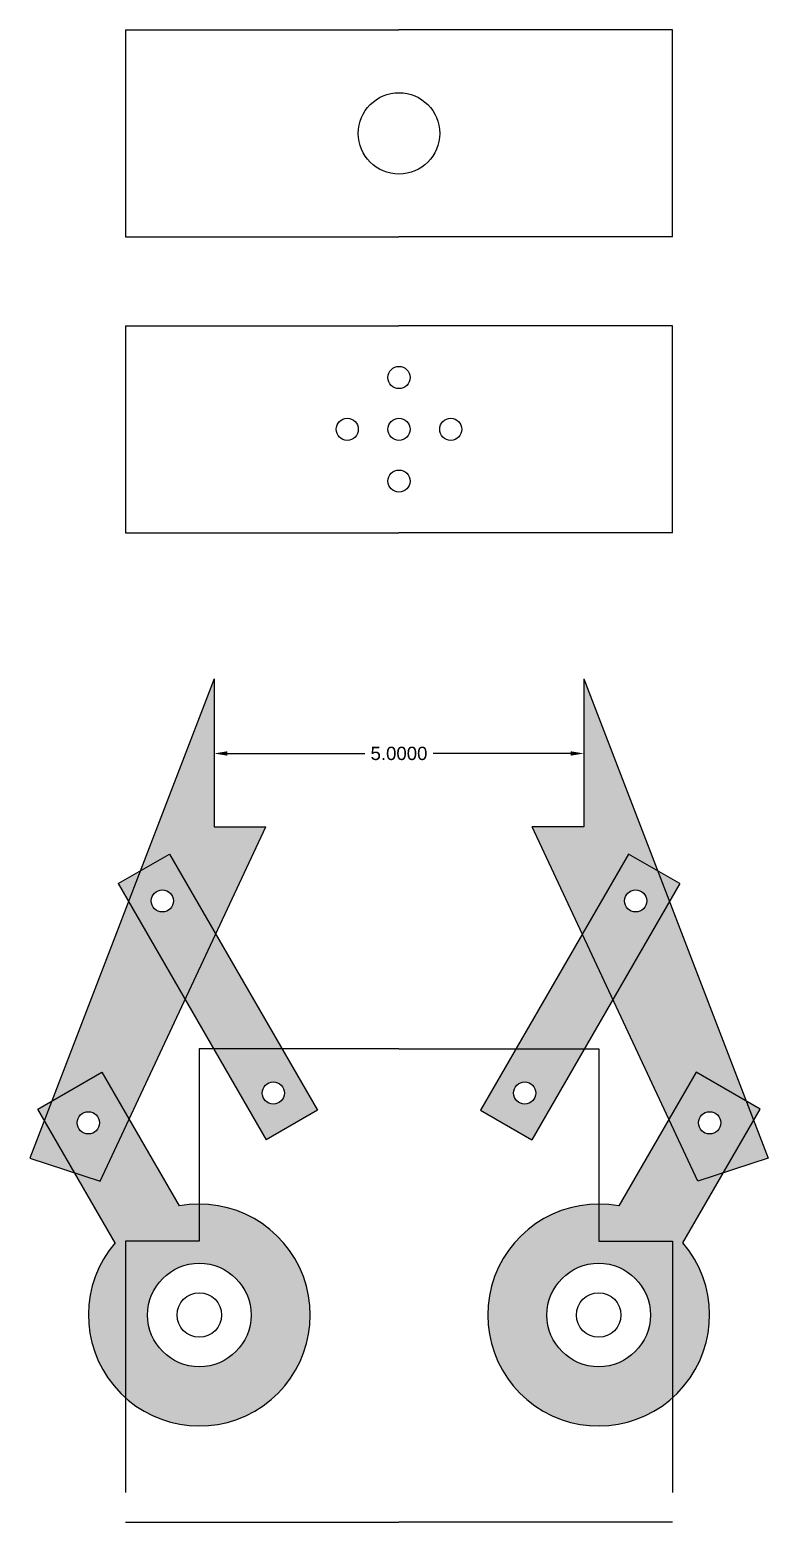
# Model space of a CAD drawing. Header units: inches. Extents: x 2 to 137, y 1 to 34.
# Drawn here: x 63.38 to 73.36, y 2.2 to 22.38 of the extents above; entities that cross this region are included whole.
import ezdxf

# ---------------------------------------------------------------- set-up
doc = ezdxf.new("R2010")
doc.units = ezdxf.units.IN
doc.header["$MEASUREMENT"] = 0
for name, color, linetype in [('Arms', 10, 'Continuous'), ('Body', 40, 'Continuous'), ('Joints', 3, 'Continuous')]:
    doc.layers.add(name, color=color, linetype=linetype)
doc.styles.get("Standard").update_dxf_attribs({"font": 'arial.ttf'})
doc.dimstyles.get("Standard").update_dxf_attribs({"dimtxt": 0.18, "dimasz": 0.18, "dimexe": 0.18, "dimexo": 0.0625, "dimgap": 0.09, "dimtad": 0, "dimtih": 1, "dimtoh": 1, "dimdec": 4, "dimzin": 0, "dimdsep": 46, "dimtxsty": 'Standard', "dimcen": 0.09, "dimadec": 0, "dimazin": 0, "dimtfac": 1, "dimtdec": 4, "dimtofl": 0, "dimtmove": 0, "dimatfit": 3, "dimfxl": 1, "dimtolj": 1, "dimtzin": 0, "dimarcsym": 0})

# ---------------------------------------------------------------- blocks, each defined once
blk = doc.blocks.new('*D64')
at = {"layer": 'Arms', "color": 0, "lineweight": -2, "transparency": 16777216}
for p, q in [((65.869, 12.54), (65.869, 12.413)), ((66.049, 12.593), (67.906, 12.593)), ((70.689, 12.593), (68.833, 12.593)), ((70.869, 12.54), (70.869, 12.413))]:
    blk.add_line(p, q, dxfattribs=at)
at = {"layer": 'Arms', "color": 0, "transparency": 16777216}
for points in [[(66.049, 12.623), (66.049, 12.563), (65.869, 12.593)], [(70.689, 12.623), (70.689, 12.563), (70.869, 12.593)]]:
    blk.add_solid(points, dxfattribs=at)
at = {"layer": 'Arms', "color": 0, "transparency": 16777216, "insert": (68.369, 12.593), "char_height": 0.18, "attachment_point": 5}
blk.add_mtext('\\A1;5.0000', dxfattribs=at)

msp = doc.modelspace()

# ---------------------------------------------------------------- hatches: boundary and pattern name
at = {"layer": 'Arms', "transparency": 33554457}
h = msp.add_hatch(color=256, dxfattribs=at)
h.dxf.hatch_style = 1
h.paths.add_polyline_path([(65.86919, 13.6022), (63.3772, 7.12161), (64.32826, 6.81259), (66.56919, 11.6022), (65.86919, 11.6022)])
h.paths.add_polyline_path([(65.31919, 10.60028, -1), (65.01919, 10.60028, -1)], flags=16)
h.paths.add_polyline_path([(64.31919, 7.60028, -1), (64.01919, 7.60028, -1)], flags=16)
h = msp.add_hatch(color=256, dxfattribs=at)
h.dxf.hatch_style = 1
h.paths.add_polyline_path([(70.86919, 13.6022), (70.86919, 11.6022), (70.16919, 11.6022), (72.41013, 6.81259), (73.36119, 7.12161)])
h.paths.add_polyline_path([(71.71919, 10.60028, -1), (71.41919, 10.60028, -1)], flags=16)
h.paths.add_polyline_path([(72.71919, 7.60028, -1), (72.41919, 7.60028, -1)], flags=16)
at = {"layer": 'Joints', "transparency": 33554457}
h = msp.add_hatch(color=256, dxfattribs=at)
h.dxf.hatch_style = 1
h.paths.add_polyline_path([(66.57278, 7.36919), (67.2656, 7.76919), (65.2656, 11.23329), (64.57278, 10.83329)])
h.paths.add_polyline_path([(65.01919, 10.60028, -1), (65.31919, 10.60028, -1)], flags=16)
h.paths.add_polyline_path([(66.81919, 8.0022, -1), (66.51919, 8.0022, -1)], flags=16)
h = msp.add_hatch(color=256, dxfattribs=at)
h.dxf.hatch_style = 1
h.paths.add_polyline_path([(72.1656, 10.83329), (71.47278, 11.23329), (69.47278, 7.76919), (70.1656, 7.36919)])
h.paths.add_polyline_path([(71.41919, 10.60028, -1), (71.71919, 10.60028, -1)], flags=16)
h.paths.add_polyline_path([(70.21919, 8.0022, -1), (69.91919, 8.0022, -1)], flags=16)
at = {"layer": 'Joints', "transparency": 33554483}
h = msp.add_hatch(color=256, dxfattribs=at)
h.dxf.hatch_style = 1
h.paths.add_polyline_path([(65.3951, 6.47695), (64.35221, 8.28329), (63.48618, 7.78329), (64.52907, 5.97695, 5.82842712)])
h.paths.add_polyline_path([(66.36919, 5.0022, -1), (64.96919, 5.0022, -1)], flags=16)
h.paths.add_polyline_path([(64.01919, 7.60028, -1), (64.31919, 7.60028, -1)], flags=16)
h.paths.add_polyline_path([(72.20931, 5.97695), (73.25221, 7.78329), (72.38618, 8.28329), (71.34329, 6.47695, 5.82842712)])
h.paths.add_polyline_path([(71.76919, 5.0022, -1), (70.36919, 5.0022, -1)], flags=16)
h.paths.add_polyline_path([(72.41919, 7.60028, -1), (72.71919, 7.60028, -1)], flags=16)

# ---------------------------------------------------------------- linework, layer by layer
at = {"layer": 'Arms'}
for p, q in [((65.86919, 13.6022), (63.3772, 7.12161)), ((65.86919, 13.6022), (65.86919, 11.6022)), ((70.86919, 13.6022), (70.86919, 11.6022)), ((70.86919, 13.6022), (73.36119, 7.12161)), ((64.32826, 6.81259), (66.56919, 11.6022)), ((65.86919, 11.6022), (66.56919, 11.6022)), ((70.86919, 11.6022), (70.16919, 11.6022)), ((72.41013, 6.81259), (70.16919, 11.6022)), ((63.3772, 7.12161), (64.32826, 6.81259)), ((73.36119, 7.12161), (72.41013, 6.81259))]:
    msp.add_line(p, q, dxfattribs=at)
for centre in [(65.16919, 10.60028), (71.56919, 10.60028), (64.16919, 7.60028), (72.56919, 7.60028)]:
    msp.add_circle(centre, 0.15, dxfattribs=at)
at = {"layer": 'Body'}
for p, q in [((64.66919, 22.37515), (68.36919, 22.37515)), ((64.66919, 22.37515), (64.66919, 19.57515)), ((72.06919, 22.37515), (68.36919, 22.37515)), ((72.06919, 19.57515), (72.06919, 22.37515)), ((64.66919, 19.57515), (68.36919, 19.57515)), ((72.06919, 19.57515), (68.36919, 19.57515)), ((64.66919, 18.37515), (68.36919, 18.37515)), ((64.66919, 18.37515), (64.66919, 15.57515)), ((72.06919, 18.37515), (68.36919, 18.37515)), ((72.06919, 15.57515), (72.06919, 18.37515)), ((64.66919, 15.57515), (68.36919, 15.57515)), ((72.06919, 15.57515), (68.36919, 15.57515)), ((68.36919, 8.6022), (65.66919, 8.6022)), ((65.66919, 8.6022), (65.66919, 6.0022)), ((68.36919, 8.6022), (71.06919, 8.6022)), ((71.06919, 8.6022), (71.06919, 6.0022)), ((65.66919, 6.0022), (64.66919, 6.0022)), ((64.66919, 6.0022), (64.66919, 2.6022)), ((71.06919, 6.0022), (72.06919, 6.0022)), ((72.06919, 6.0022), (72.06919, 2.6022)), ((64.66919, 2.2022), (68.36919, 2.2022)), ((72.06919, 2.2022), (68.36919, 2.2022))]:
    msp.add_line(p, q, dxfattribs=at)
for centre, radius in [((68.36919, 20.97515), 0.55), ((68.36919, 17.67515), 0.15), ((67.66919, 16.97515), 0.15), ((68.36919, 16.97515), 0.15), ((69.06919, 16.97515), 0.15), ((68.36919, 16.27515), 0.15), ((66.66919, 8.0022), 0.15), ((70.06919, 8.0022), 0.15), ((65.66919, 5.0022), 0.3), ((71.06919, 5.0022), 0.3)]:
    msp.add_circle(centre, radius, dxfattribs=at)
at = {"layer": 'Joints'}
for p, q in [((64.57278, 10.83329), (65.2656, 11.23329)), ((65.2656, 11.23329), (67.2656, 7.76919)), ((71.47278, 11.23329), (69.47278, 7.76919)), ((72.1656, 10.83329), (71.47278, 11.23329)), ((64.57278, 10.83329), (66.57278, 7.36919)), ((72.1656, 10.83329), (70.1656, 7.36919)), ((63.48618, 7.78329), (64.35221, 8.28329)), ((64.35221, 8.28329), (65.3951, 6.47695)), ((72.38618, 8.28329), (71.34329, 6.47695)), ((73.25221, 7.78329), (72.38618, 8.28329)), ((64.53393, 5.96854), (63.48618, 7.78329)), ((67.2656, 7.76919), (66.57278, 7.36919)), ((69.47278, 7.76919), (70.1656, 7.36919)), ((72.20951, 5.97729), (73.25221, 7.78329))]:
    msp.add_line(p, q, dxfattribs=at)
for centre, radius in [((65.16919, 10.60028), 0.15), ((71.56919, 10.60028), 0.15), ((66.66919, 8.0022), 0.15), ((70.06919, 8.0022), 0.15), ((64.16919, 7.60028), 0.15), ((72.56919, 7.60028), 0.15), ((65.66919, 5.0022), 0.7), ((71.06919, 5.0022), 0.7)]:
    msp.add_circle(centre, radius, dxfattribs=at)
for centre, start, end in [((65.66919, 5.0022), 139.471221, 100.528779), ((71.06919, 5.0022), 79.471221, 40.528779)]:
    msp.add_arc(centre, 1.5, start, end, dxfattribs=at)

# ---------------------------------------------------------------- dimensions: what is measured, and where the dimension line sits
at = {"layer": 'Arms'}
dim = msp.add_linear_dim(base=(70.86919, 12.59339), p1=(65.86919, 12.6022), p2=(70.86919, 12.6022), dimstyle='Standard', dxfattribs=at)
dim.commit()
dim.dimension.update_dxf_attribs({"geometry": '*D64', "text_midpoint": (68.36919, 12.59339)})

doc.saveas('drawing.dxf')
